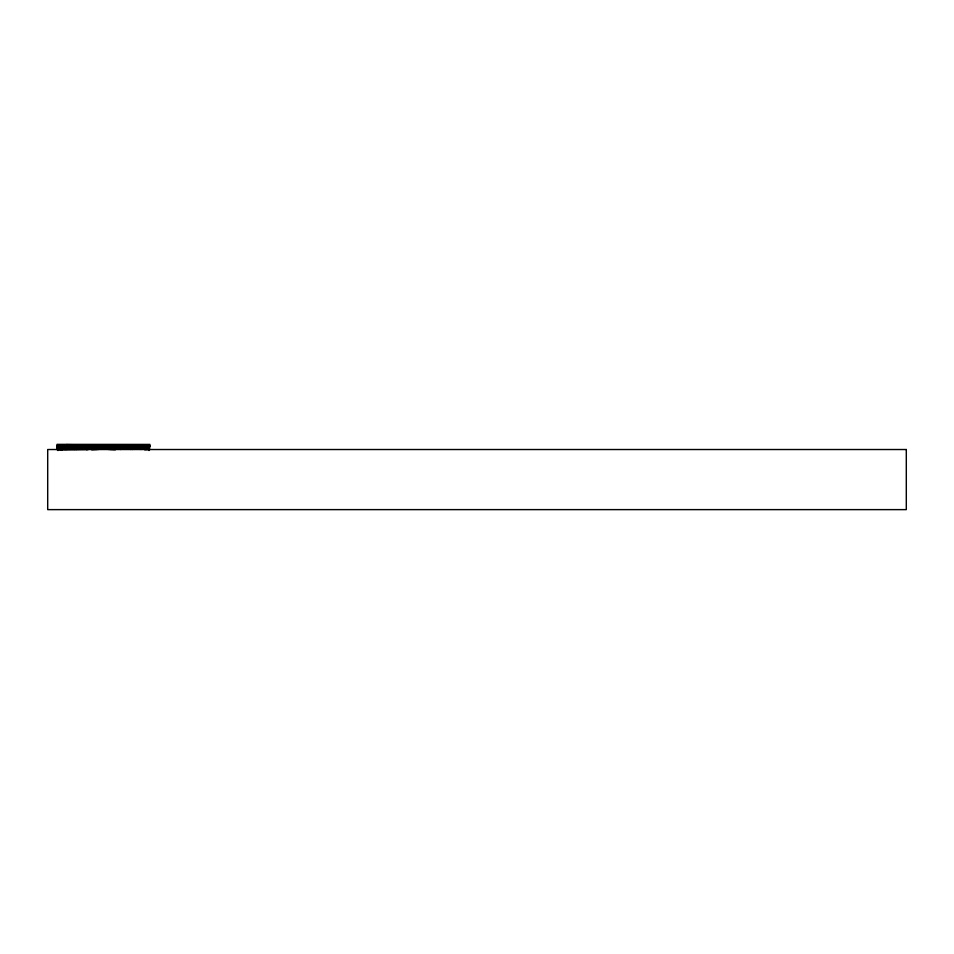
<?xml version="1.0" encoding="UTF-8"?>
<svg xmlns="http://www.w3.org/2000/svg" width="954" height="954" viewBox="0 0 954 954"><rect width="100%" height="100%" fill="white"/><g stroke="black" fill="none" stroke-linecap="round" stroke-linejoin="round"><path stroke-width="1.43" d="M65.075 446.591L66.243 444.612L150.028 445.9L56.99 445.995L79.731 446.806L77.608 446.973M65.587 446.949L66.088 446.09M66.088 449.525L68.116 446.09M74.185 449.525L76.201 446.09M76.201 449.525L78.228 446.09M85.812 446.949L86.313 446.09M86.313 449.525L88.34 446.09M65.373 446.09L64.741 446.15L107.552 446.949M86.778 448.559L97.439 447.808L120.24 448.559M97.439 447.14L66.088 448.344L68.64 448.452L56.99 447.76L150.028 446.186L117.402 447.187L119.524 447.354L109.579 446.806M138.437 448.559L150.028 447.808L86.337 449.322M144.674 449.787L150.028 449.525M91.679 449.787L97.439 449.525M92.526 446.961L99.466 446.663M65.85 449.763L88.257 449.489L86.265 449.441M56.99 446.09L150.028 446.138M66.553 448.559L88.805 448.559M118.213 448.559L140.465 448.559M56.99 446.043L69.809 446.472L67.257 446.365L150.028 444.421L56.99 444.373L56.99 449.525L62.344 449.787M56.99 449.477L65.075 449.823M109.579 449.525L115.339 449.787M56.99 447.808L68.581 448.559M140.93 446.09L141.43 446.949M138.902 446.09L140.93 449.525M130.817 446.09L132.833 449.525M128.79 446.09L130.817 449.525M120.705 446.09L121.206 446.949M118.678 446.09L120.705 449.525M149.015 450.503L149.015 446.09L58.003 446.09L58.003 450.503M108.565 446.09L108.565 449.525M98.453 446.09L98.453 449.525M66.243 444.612L66.172 444.719M86.206 445.053L86.146 445.16M85.335 446.532L85.276 446.639M906.3 449.525L47.7 449.525L47.7 509.627L906.3 509.627L906.3 449.525"/></g></svg>
